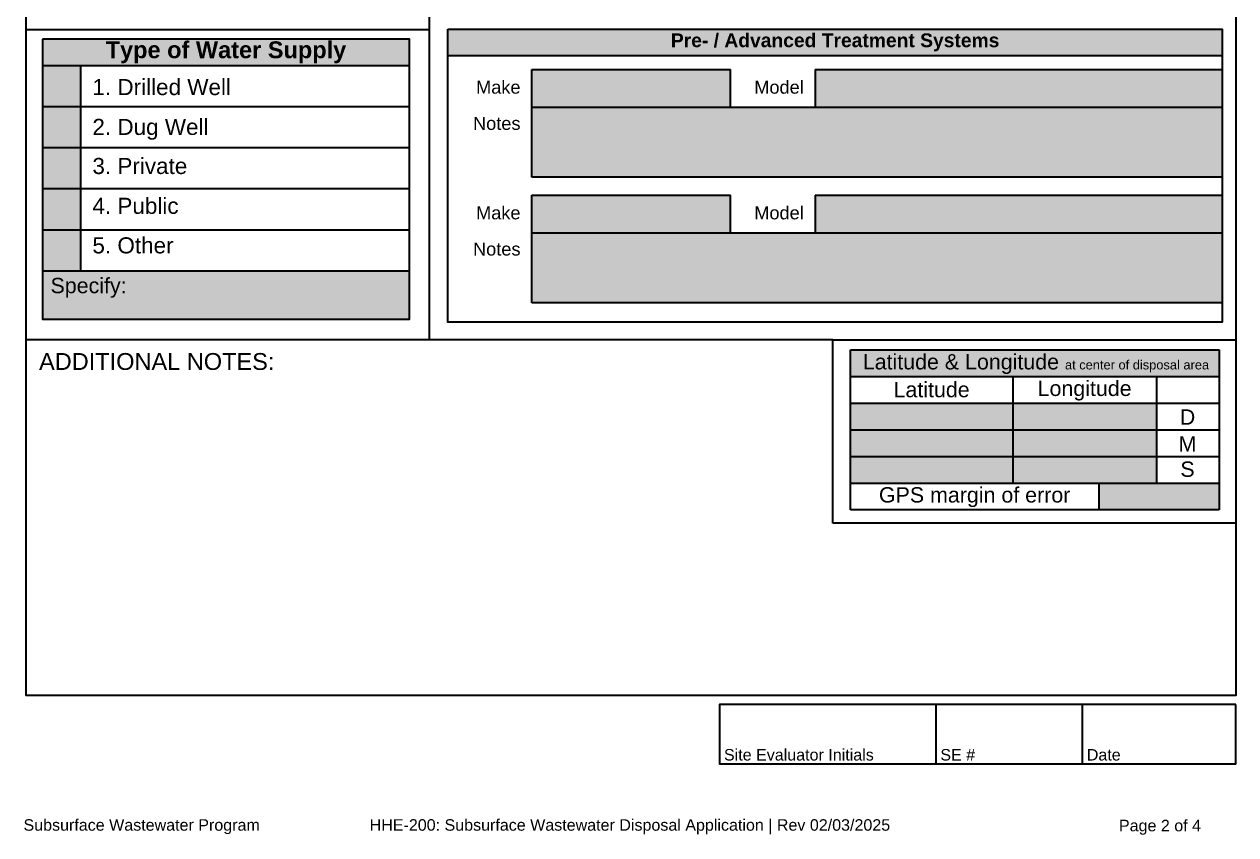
# Paper-space layout 'HHE_200_PG2' of a CAD drawing. Extents: x 0.2 to 8.2, y 0.2 to 10.8.
# Drawn here: x 0.3 to 8.21, y 0.25 to 5.53 of the extents above; entities that cross this region are included whole.
import ezdxf
from ezdxf.enums import TextEntityAlignment as Align

# ---------------------------------------------------------------- set-up
doc = ezdxf.new("R2010")
doc.units = 0
doc.header["$MEASUREMENT"] = 0
doc.layers.add('FORM_HHE-200', color=7, linetype='Continuous', lineweight=30)
doc.styles.add('ARIAL', font='ARIAL.TTF')

psp = doc.layouts.new('HHE_200_PG2')

# ---------------------------------------------------------------- hatches: boundary and pattern name
at = {"layer": 'FORM_HHE-200'}
for points in [[(8.118, 5.502), (3.062, 5.502), (3.062, 5.3311), (8.118, 5.3311)], [(2.811, 5.437), (0.414, 5.437), (0.414, 5.2661), (2.811, 5.2661)], [(8.098, 3.41), (5.69, 3.41), (5.69, 3.236), (8.098, 3.236)]]:
    psp.add_hatch(color=7, dxfattribs=at).paths.add_polyline_path(points)
at = {"layer": 'FORM_HHE-200', "true_color": 0xf5f5f5}
h = psp.add_hatch(color=7, dxfattribs=at)
h.paths.add_polyline_path([(0.414, 3.9261), (0.662, 3.9261), (0.662, 5.2661), (0.414, 5.2661)])
h.paths.add_polyline_path([(0.662, 3.9261), (0.414, 3.9261), (0.414, 3.611), (2.811, 3.611), (2.811, 3.9261)])
for points in [[(4.906, 5.24), (3.61, 5.24), (3.61, 4.536), (8.118, 4.536), (8.118, 5.24), (5.46, 5.24), (5.46, 4.996), (4.906, 4.996)], [(4.906, 4.42), (3.61, 4.42), (3.61, 3.716), (8.118, 3.716), (8.118, 4.42), (5.46, 4.42), (5.46, 4.176), (4.906, 4.176)], [(7.688, 3.062), (5.69, 3.062), (5.69, 2.54), (7.688, 2.54)], [(7.312, 2.366), (8.098, 2.366), (8.098, 2.54), (7.312, 2.54)]]:
    psp.add_hatch(color=7, dxfattribs=at).paths.add_polyline_path(points)

# ---------------------------------------------------------------- linework, layer by layer
at = {"layer": 'FORM_HHE-200'}
for p, q in [((3.61, 5.24), (4.906, 5.24)), ((3.61, 4.536), (3.61, 5.24)), ((4.906, 4.996), (4.906, 5.24)), ((5.46, 5.24), (8.118, 5.24)), ((5.46, 5.24), (5.46, 4.996)), ((8.118, 4.536), (3.61, 4.536)), ((3.61, 4.42), (4.906, 4.42)), ((3.61, 3.716), (3.61, 4.42)), ((4.906, 4.176), (4.906, 4.42)), ((5.46, 4.42), (5.46, 4.176)), ((5.46, 4.42), (8.118, 4.42)), ((8.118, 3.716), (3.61, 3.716)), ((5.575, 3.475), (8.206, 3.475)), ((5.575, 2.28), (5.575, 3.475)), ((5.69, 3.41), (8.098, 3.41)), ((5.69, 2.366), (5.69, 3.41)), ((8.098, 3.41), (8.098, 2.366)), ((8.098, 2.366), (5.69, 2.366)), ((8.206, 2.28), (5.575, 2.28))]:
    psp.add_line(p, q, dxfattribs=at)
for points in [[(0.308, 9.808), (8.206, 9.808), (8.206, 1.154), (0.308, 1.154)], [(3.062, 5.502), (8.118, 5.502), (8.118, 3.59), (3.062, 3.59)], [(0.414, 5.437), (0.414, 3.611), (2.811, 3.611), (2.811, 5.437)], [(8.206, 1.096), (4.835, 1.096), (4.835, 0.708), (8.206, 0.708)]]:
    psp.add_lwpolyline(points, close=True, dxfattribs=at)
for points in [[(2.9415, 3.475), (2.9415, 9.808)], [(2.9415, 5.498), (0.308, 5.498)], [(3.062, 5.3311), (8.118, 5.3311)], [(0.414, 5.2661), (2.811, 5.2661)], [(0.662, 5.2661), (0.662, 3.9261)], [(0.414, 4.9981), (2.811, 4.9981)], [(3.61, 4.9934), (8.118, 4.9934)], [(0.414, 4.7301), (2.811, 4.7301)], [(0.414, 4.4621), (2.811, 4.4621)], [(0.414, 4.1941), (2.811, 4.1941)], [(3.61, 4.1734), (8.118, 4.1734)], [(0.414, 3.9261), (2.811, 3.9261)], [(5.575, 3.475), (0.308, 3.475)], [(5.69, 3.236), (8.098, 3.236)], [(6.75, 3.236), (6.75, 2.54)], [(7.688, 3.236), (7.688, 2.54)], [(5.69, 3.062), (8.098, 3.062)], [(5.69, 2.888), (8.098, 2.888)], [(5.69, 2.714), (8.098, 2.714)], [(5.69, 2.714), (8.098, 2.714)], [(5.69, 2.54), (8.098, 2.54)], [(7.312, 2.54), (7.312, 2.366)], [(6.248, 1.096), (6.248, 0.708)], [(7.204, 1.096), (7.204, 0.708)]]:
    psp.add_lwpolyline(points, dxfattribs=at)
for p in [(5.69, 3.236), (5.69, 3.062), (5.69, 2.888), (5.69, 2.714), (5.69, 2.54)]:
    psp.add_point(p, dxfattribs=at)

# ---------------------------------------------------------------- texts
at = {"layer": 'FORM_HHE-200', "style": 'ARIAL'}
for s, height, p in [('1. Drilled Well', 0.105, (0.7405, 5.1249)), ('2. Dug Well', 0.105, (0.7405, 4.8649)), ('3. Private', 0.105, (0.7405, 4.6099)), ('4. Public', 0.105, (0.7405, 4.3499)), ('5. Other', 0.105, (0.7405, 4.0919)), ('Specify:', 0.1, (0.4669, 3.8298))]:
    psp.add_text(s, height=height, dxfattribs=at).set_placement(p, align=Align.MIDDLE_LEFT)
for s, height, p in [('Make', 0.085, (3.5358, 5.0562)), ('Model', 0.085, (5.3853, 5.0562)), ('Notes', 0.085, (3.5358, 4.8199)), ('Make', 0.085, (3.5358, 4.2362)), ('Model', 0.085, (5.3853, 4.2362)), ('Notes', 0.085, (3.5358, 3.9999)), ('Page 2 of 4', 0.075, (7.9792, 0.2462))]:
    psp.add_text(s, height=height, dxfattribs=at).set_placement(p, align=Align.BOTTOM_RIGHT)
for s, p in [('Latitude', (6.22, 3.1509)), ('Longitude', (7.219, 3.1591)), ('D', (7.8909, 2.9716)), ('M', (7.8909, 2.7966)), ('S', (7.8909, 2.6316)), ('GPS margin of error', (6.501, 2.464))]:
    psp.add_text(s, height=0.1, dxfattribs=at).set_placement(p, align=Align.MIDDLE_CENTER)
for s, p in [('Site Evaluator Initials', (4.8642, 0.708)), ('SE #', (6.2772, 0.708)), ('Date', (7.2332, 0.708)), ('Subsurface Wastewater Program', (0.2905, 0.25))]:
    psp.add_text(s, height=0.075, dxfattribs=at).set_placement(p, align=Align.BOTTOM_LEFT)
psp.add_text('HHE-200: Subsurface Wastewater Disposal Application | Rev 02/03/2025', height=0.075, dxfattribs=at).set_placement((4.25, 0.25), align=Align.BOTTOM_CENTER)
at = {"layer": 'FORM_HHE-200', "color": 7, "true_color": 0xffffff, "style": 'ARIAL'}
for s, insert, char_height, attachment_point in [('\\fArial|b1|i0|c0|p34;Pre- / Advanced Treatment Systems', (5.59, 5.4165), 0.09, 5), ('\\fArial|b1|i0|c0|p34;Type of Water Supply', (1.6125, 5.3515), 0.11, 5), ('Latitude & Longitude \\H0.6x;at center of disposal area', (5.7705, 3.3173), 0.1, 4)]:
    psp.add_mtext(s, dxfattribs=dict(at, insert=insert, char_height=char_height, attachment_point=attachment_point))
at = {"layer": 'FORM_HHE-200', "insert": (0.392, 3.3892), "char_height": 0.11, "attachment_point": 1, "style": 'ARIAL'}
psp.add_mtext('ADDITIONAL NOTES:', dxfattribs=at)

doc.saveas('drawing.dxf')
